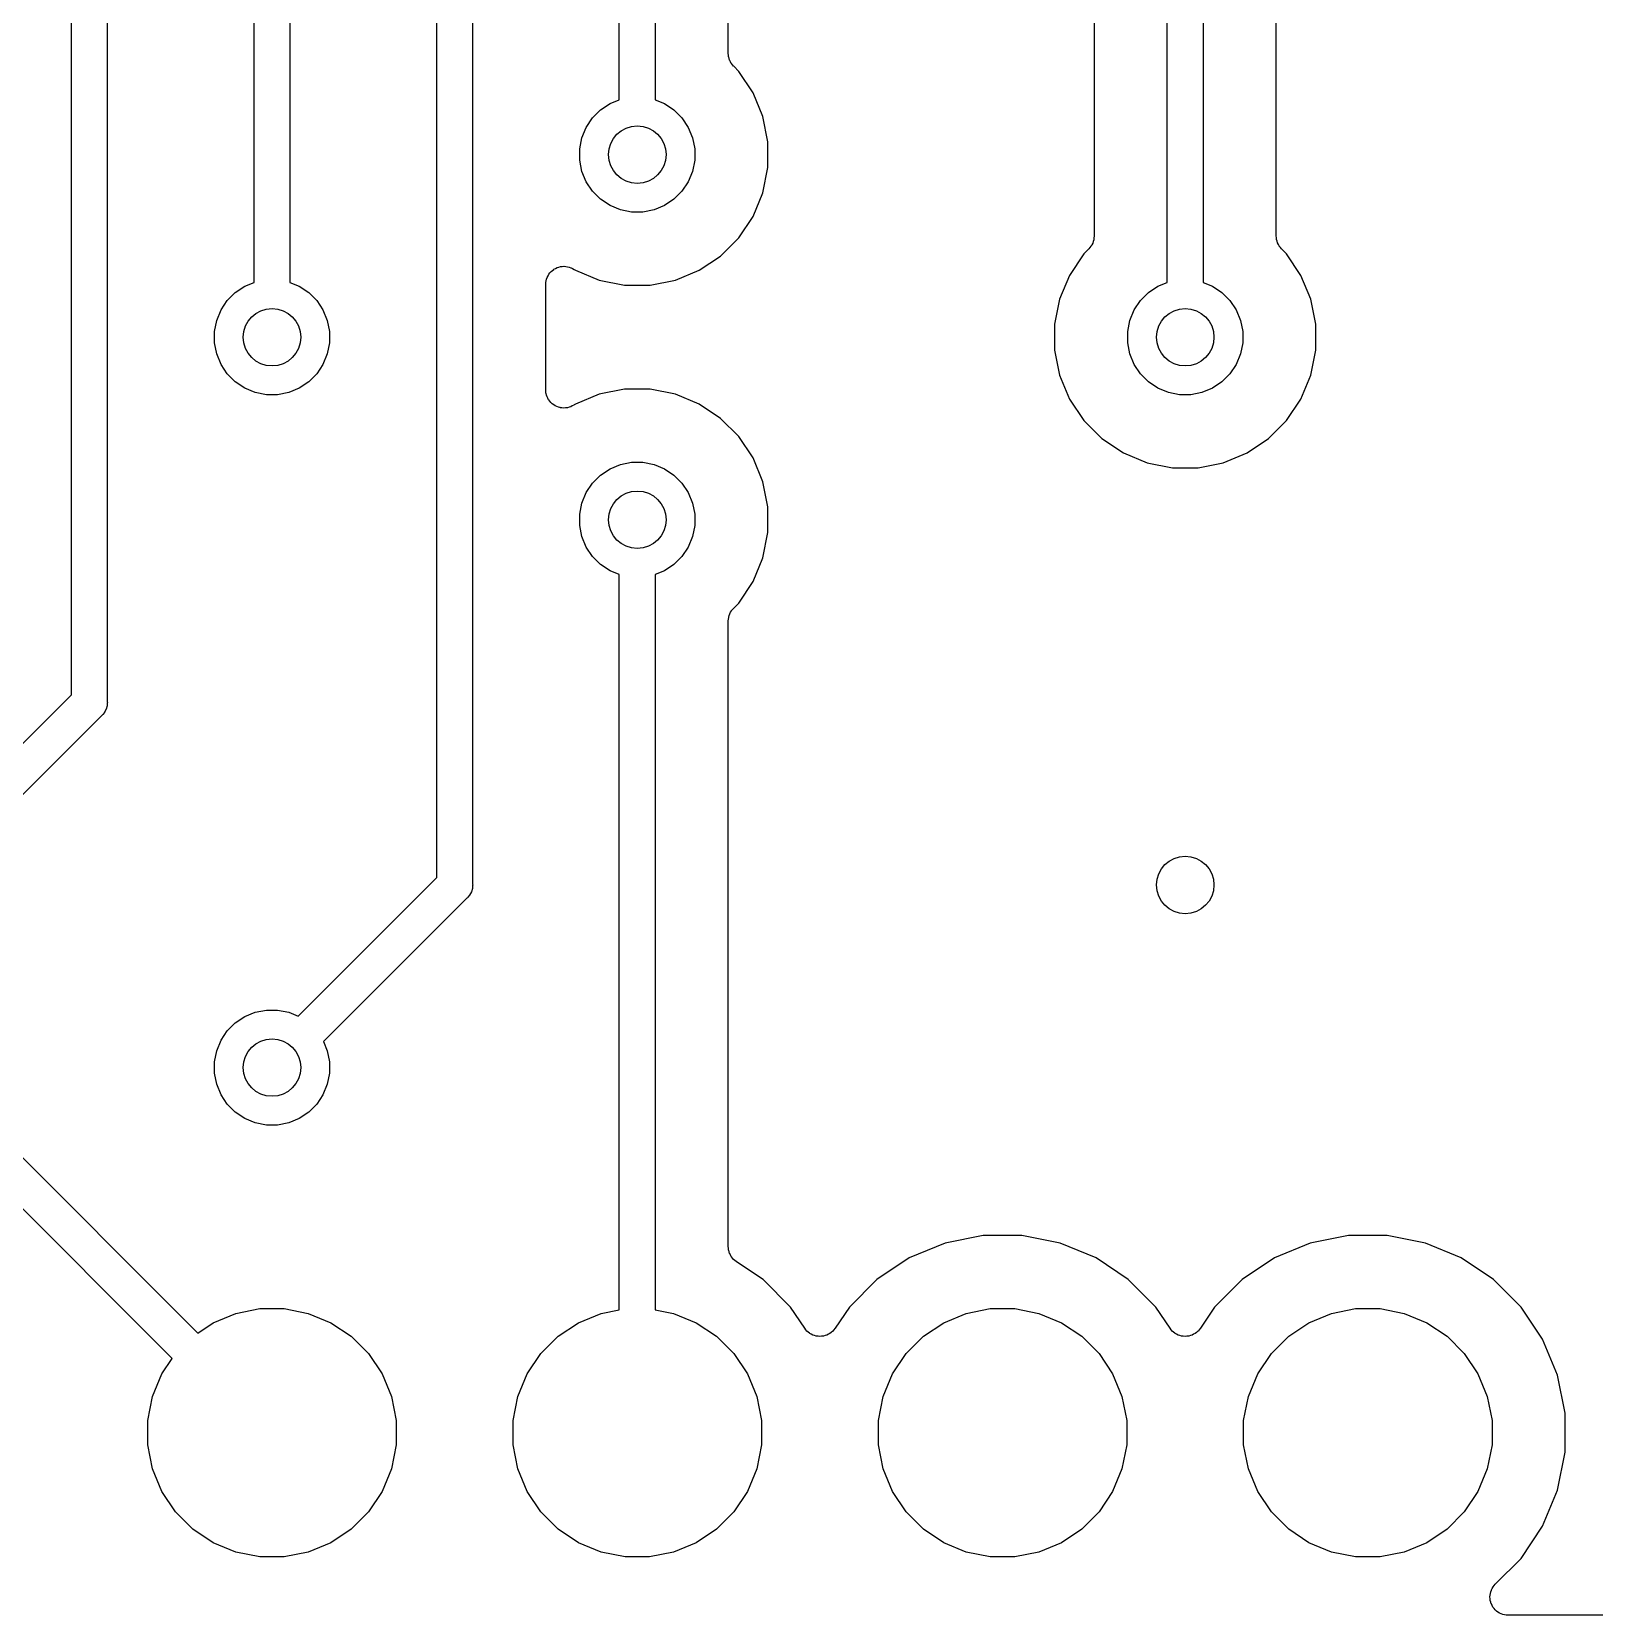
# Model space of a CAD drawing. Extents: x 4.65 to 8.55, y -5.31 to -3.29.
# Drawn here: x 6.9342 to 7.362, y -5.3 to -4.8663 of the extents above; entities that cross this region are included whole.
import ezdxf

# ---------------------------------------------------------------- set-up
doc = ezdxf.new("R2010")
doc.units = 0
doc.header["$MEASUREMENT"] = 0
doc.layers.add('BLACK', color=7, linetype='CONTINUOUS')

msp = doc.modelspace()

# ---------------------------------------------------------------- linework, layer by layer
at = {"layer": 'BLACK', "linetype": 'CONTINUOUS'}
for p, q in [((6.94508, -5.04796), (6.94508, -4.05024)), ((6.95492, -4.05204), (6.95492, -5.04976)), ((7.00492, -4.15204), (7.00492, -4.93499)), ((7.04508, -5.09796), (7.04508, -4.23346)), ((7.05492, -4.23346), (7.05492, -5.09976)), ((7.25492, -4.25204), (7.25492, -4.93499)), ((7.27492, -4.92229), (7.27492, -4.26239)), ((7.09508, -4.88499), (7.09508, -4.36501)), ((7.10492, -4.36501), (7.10492, -4.88499)), ((7.12492, -4.87229), (7.12492, -4.37771)), ((7.24508, -4.93499), (7.24508, -4.54976)), ((6.99508, -4.93499), (6.99508, -4.74976)), ((7.22508, -4.78559), (7.22508, -4.92229)), ((7.12497, -4.87275), (7.12492, -4.87229)), ((7.12501, -4.87321), (7.12497, -4.87275)), ((7.12501, -4.87324), (7.12501, -4.87321)), ((7.12502, -4.87327), (7.12501, -4.87324)), ((7.12515, -4.87371), (7.12502, -4.87327)), ((7.12528, -4.87415), (7.12515, -4.87371)), ((7.12529, -4.87418), (7.12528, -4.87415)), ((7.1253, -4.8742), (7.12529, -4.87418)), ((7.12552, -4.87461), (7.1253, -4.8742)), ((7.12573, -4.87502), (7.12552, -4.87461)), ((7.12574, -4.87504), (7.12573, -4.87502)), ((7.12576, -4.87506), (7.12574, -4.87504)), ((7.12605, -4.87542), (7.12576, -4.87506)), ((7.12634, -4.87578), (7.12605, -4.87542)), ((7.12637, -4.87582), (7.12634, -4.87578)), ((7.12639, -4.87583), (7.12637, -4.87582)), ((7.12637, -4.87582), (7.12637, -4.87582)), ((7.12637, -4.87582), (7.12637, -4.87582)), ((7.12777, -4.87721), (7.12639, -4.87583)), ((7.13168, -4.88307), (7.12777, -4.87721)), ((7.08996, -4.88777), (7.09254, -4.88604)), ((7.09254, -4.88604), (7.09508, -4.88499)), ((7.10492, -4.88499), (7.10746, -4.88604)), ((7.10746, -4.88604), (7.11004, -4.88777)), ((7.13437, -4.88957), (7.13168, -4.88307)), ((7.08604, -4.89254), (7.08777, -4.88996)), ((7.08777, -4.88996), (7.08996, -4.88777)), ((7.11004, -4.88777), (7.11223, -4.88996)), ((7.11223, -4.88996), (7.11396, -4.89254)), ((7.13575, -4.89648), (7.13437, -4.88957)), ((7.08425, -4.89845), (7.08486, -4.89541)), ((7.08486, -4.89541), (7.08604, -4.89254)), ((7.11396, -4.89254), (7.11514, -4.89541)), ((7.11514, -4.89541), (7.11575, -4.89845)), ((7.08425, -4.90155), (7.08425, -4.89845)), ((7.11575, -4.89845), (7.11575, -4.90155)), ((7.13575, -4.90352), (7.13575, -4.89648)), ((7.08486, -4.90459), (7.08425, -4.90155)), ((7.08604, -4.90746), (7.08486, -4.90459)), ((7.11514, -4.90459), (7.11396, -4.90746)), ((7.11575, -4.90155), (7.11514, -4.90459)), ((7.13437, -4.91043), (7.13575, -4.90352)), ((7.08777, -4.91004), (7.08604, -4.90746)), ((7.11396, -4.90746), (7.11223, -4.91004)), ((7.08996, -4.91223), (7.08777, -4.91004)), ((7.09254, -4.91396), (7.08996, -4.91223)), ((7.11004, -4.91223), (7.10746, -4.91396)), ((7.11223, -4.91004), (7.11004, -4.91223)), ((7.13168, -4.91693), (7.13437, -4.91043)), ((7.09541, -4.91514), (7.09254, -4.91396)), ((7.09845, -4.91575), (7.09541, -4.91514)), ((7.10155, -4.91575), (7.09845, -4.91575)), ((7.10459, -4.91514), (7.10155, -4.91575)), ((7.10746, -4.91396), (7.10459, -4.91514)), ((7.12777, -4.92279), (7.13168, -4.91693)), ((7.12279, -4.92777), (7.12777, -4.92279)), ((7.22361, -4.92583), (7.22223, -4.92721)), ((7.22391, -4.92547), (7.22361, -4.92583)), ((7.2242, -4.92512), (7.22391, -4.92547)), ((7.22422, -4.9251), (7.2242, -4.92512)), ((7.22423, -4.92508), (7.22422, -4.9251)), ((7.22445, -4.92467), (7.22423, -4.92508)), ((7.22467, -4.92426), (7.22445, -4.92467)), ((7.22468, -4.92424), (7.22467, -4.92426)), ((7.22469, -4.92422), (7.22468, -4.92424)), ((7.22483, -4.92377), (7.22469, -4.92422)), ((7.22497, -4.92333), (7.22483, -4.92377)), ((7.22498, -4.92328), (7.22497, -4.92331)), ((7.22497, -4.92331), (7.22497, -4.92333)), ((7.22503, -4.92282), (7.22498, -4.92328)), ((7.22508, -4.92236), (7.22503, -4.92282)), ((7.22508, -4.92229), (7.22508, -4.92231)), ((7.22508, -4.92231), (7.22508, -4.92231)), ((7.22508, -4.92231), (7.22508, -4.92231)), ((7.22508, -4.92231), (7.22508, -4.92236)), ((7.27497, -4.92275), (7.27492, -4.92229)), ((7.27501, -4.92321), (7.27497, -4.92275)), ((7.27501, -4.92324), (7.27501, -4.92321)), ((7.27502, -4.92327), (7.27501, -4.92324)), ((7.27515, -4.92371), (7.27502, -4.92327)), ((7.27528, -4.92415), (7.27515, -4.92371)), ((7.27529, -4.92418), (7.27528, -4.92415)), ((7.2753, -4.9242), (7.27529, -4.92418)), ((7.27552, -4.92461), (7.2753, -4.9242)), ((7.27573, -4.92502), (7.27552, -4.92461)), ((7.27574, -4.92504), (7.27573, -4.92502)), ((7.27576, -4.92506), (7.27574, -4.92504)), ((7.27605, -4.92542), (7.27576, -4.92506)), ((7.27634, -4.92578), (7.27605, -4.92542)), ((7.27637, -4.92582), (7.27634, -4.92578)), ((7.27639, -4.92583), (7.27637, -4.92582)), ((7.27637, -4.92582), (7.27637, -4.92582)), ((7.27637, -4.92582), (7.27637, -4.92582)), ((7.27777, -4.92721), (7.27639, -4.92583)), ((7.0785, -4.93082), (7.07896, -4.93068)), ((7.07896, -4.93068), (7.07897, -4.93068)), ((7.07897, -4.93068), (7.07898, -4.93068)), ((7.07898, -4.93068), (7.07946, -4.93064)), ((7.07946, -4.93064), (7.07993, -4.93059)), ((7.07993, -4.93059), (7.07995, -4.93059)), ((7.07995, -4.93059), (7.07996, -4.93059)), ((7.07996, -4.93059), (7.08043, -4.93064)), ((7.08043, -4.93064), (7.08091, -4.93069)), ((7.08091, -4.93069), (7.08092, -4.93069)), ((7.08092, -4.93069), (7.08093, -4.93069)), ((7.08093, -4.93069), (7.08139, -4.93084)), ((7.11693, -4.93168), (7.12279, -4.92777)), ((7.22223, -4.92721), (7.21832, -4.93307)), ((7.28168, -4.93307), (7.27777, -4.92721)), ((6.99254, -4.93604), (6.99508, -4.93499)), ((7.00492, -4.93499), (7.00746, -4.93604)), ((7.07492, -4.93552), (7.07498, -4.93504)), ((7.07498, -4.93504), (7.07503, -4.93457)), ((7.07503, -4.93455), (7.07518, -4.93409)), ((7.07503, -4.93456), (7.07503, -4.93455)), ((7.07503, -4.93457), (7.07503, -4.93456)), ((7.07518, -4.93409), (7.07532, -4.93364)), ((7.07532, -4.93363), (7.07533, -4.93362)), ((7.07532, -4.93364), (7.07532, -4.93363)), ((7.07533, -4.93362), (7.07556, -4.9332)), ((7.07556, -4.9332), (7.07578, -4.93278)), ((7.07578, -4.93278), (7.07579, -4.93278)), ((7.07579, -4.93278), (7.0758, -4.93277)), ((7.0758, -4.93277), (7.0761, -4.9324)), ((7.0761, -4.9324), (7.07641, -4.93203)), ((7.07641, -4.93203), (7.07642, -4.93203)), ((7.07642, -4.93202), (7.07679, -4.93172)), ((7.07642, -4.93203), (7.07642, -4.93202)), ((7.07679, -4.93172), (7.07717, -4.93142)), ((7.07717, -4.93142), (7.07717, -4.93141)), ((7.07717, -4.93141), (7.07718, -4.93141)), ((7.07718, -4.93141), (7.07761, -4.93119)), ((7.07761, -4.93119), (7.07803, -4.93096)), ((7.07803, -4.93096), (7.07804, -4.93096)), ((7.07804, -4.93096), (7.07805, -4.93096)), ((7.07805, -4.93096), (7.0785, -4.93082)), ((7.08139, -4.93084), (7.08184, -4.93097)), ((7.08184, -4.93097), (7.08185, -4.93098)), ((7.08185, -4.93098), (7.08186, -4.93098)), ((7.08186, -4.93098), (7.08228, -4.93121)), ((7.08228, -4.93121), (7.0827, -4.93143)), ((7.0827, -4.93143), (7.08307, -4.93168)), ((7.08307, -4.93168), (7.08957, -4.93437)), ((7.08957, -4.93437), (7.09648, -4.93575)), ((7.10352, -4.93575), (7.11043, -4.93437)), ((7.11043, -4.93437), (7.11693, -4.93168)), ((7.21832, -4.93307), (7.21563, -4.93957)), ((7.24254, -4.93604), (7.24508, -4.93499)), ((7.25492, -4.93499), (7.25746, -4.93604)), ((7.28437, -4.93957), (7.28168, -4.93307)), ((6.98777, -4.93996), (6.98996, -4.93777)), ((6.98996, -4.93777), (6.99254, -4.93604)), ((7.00746, -4.93604), (7.01004, -4.93777)), ((7.01004, -4.93777), (7.01223, -4.93996)), ((7.07492, -4.93554), (7.07492, -4.93552)), ((7.07492, -4.93559), (7.07492, -4.93554)), ((7.07492, -4.93554), (7.07492, -4.93554)), ((7.07492, -4.93554), (7.07492, -4.93554)), ((7.07492, -4.96441), (7.07492, -4.93559)), ((7.09648, -4.93575), (7.10352, -4.93575)), ((7.23777, -4.93996), (7.23996, -4.93777)), ((7.23996, -4.93777), (7.24254, -4.93604)), ((7.25746, -4.93604), (7.26004, -4.93777)), ((7.26004, -4.93777), (7.26223, -4.93996)), ((6.98486, -4.94541), (6.98604, -4.94254)), ((6.98604, -4.94254), (6.98777, -4.93996)), ((7.01223, -4.93996), (7.01396, -4.94254)), ((7.01396, -4.94254), (7.01514, -4.94541)), ((7.21563, -4.93957), (7.21425, -4.94648)), ((7.23486, -4.94541), (7.23604, -4.94254)), ((7.23604, -4.94254), (7.23777, -4.93996)), ((7.26223, -4.93996), (7.26396, -4.94254)), ((7.26396, -4.94254), (7.26514, -4.94541)), ((7.28575, -4.94648), (7.28437, -4.93957)), ((6.98425, -4.94845), (6.98486, -4.94541)), ((7.01514, -4.94541), (7.01575, -4.94845)), ((7.21425, -4.94648), (7.21425, -4.95352)), ((7.23425, -4.94845), (7.23486, -4.94541)), ((7.26514, -4.94541), (7.26575, -4.94845)), ((7.28575, -4.95352), (7.28575, -4.94648)), ((6.98425, -4.95155), (6.98425, -4.94845)), ((6.98486, -4.95459), (6.98425, -4.95155)), ((7.01575, -4.95155), (7.01514, -4.95459)), ((7.01575, -4.94845), (7.01575, -4.95155)), ((7.23425, -4.95155), (7.23425, -4.94845)), ((7.23486, -4.95459), (7.23425, -4.95155)), ((7.26575, -4.95155), (7.26514, -4.95459)), ((7.26575, -4.94845), (7.26575, -4.95155)), ((6.98604, -4.95746), (6.98486, -4.95459)), ((7.01514, -4.95459), (7.01396, -4.95746)), ((7.21425, -4.95352), (7.21563, -4.96043)), ((7.23604, -4.95746), (7.23486, -4.95459)), ((7.26514, -4.95459), (7.26396, -4.95746)), ((7.28437, -4.96043), (7.28575, -4.95352)), ((6.98777, -4.96004), (6.98604, -4.95746)), ((6.98996, -4.96223), (6.98777, -4.96004)), ((7.01223, -4.96004), (7.01004, -4.96223)), ((7.01396, -4.95746), (7.01223, -4.96004)), ((7.21563, -4.96043), (7.21832, -4.96693)), ((7.23777, -4.96004), (7.23604, -4.95746)), ((7.23996, -4.96223), (7.23777, -4.96004)), ((7.26223, -4.96004), (7.26004, -4.96223)), ((7.26396, -4.95746), (7.26223, -4.96004)), ((7.28168, -4.96693), (7.28437, -4.96043)), ((6.99254, -4.96396), (6.98996, -4.96223)), ((6.99541, -4.96514), (6.99254, -4.96396)), ((6.99845, -4.96575), (6.99541, -4.96514)), ((7.00459, -4.96514), (7.00155, -4.96575)), ((7.00746, -4.96396), (7.00459, -4.96514)), ((7.01004, -4.96223), (7.00746, -4.96396)), ((7.07497, -4.96488), (7.07492, -4.96441)), ((7.07501, -4.96536), (7.07497, -4.96488)), ((7.07502, -4.96537), (7.07501, -4.96536)), ((7.07502, -4.96538), (7.07502, -4.96537)), ((7.07515, -4.96584), (7.07502, -4.96538)), ((7.09648, -4.96425), (7.08957, -4.96563)), ((7.10352, -4.96425), (7.09648, -4.96425)), ((7.11043, -4.96563), (7.10352, -4.96425)), ((7.24254, -4.96396), (7.23996, -4.96223)), ((7.24541, -4.96514), (7.24254, -4.96396)), ((7.24845, -4.96575), (7.24541, -4.96514)), ((7.25459, -4.96514), (7.25155, -4.96575)), ((7.25746, -4.96396), (7.25459, -4.96514)), ((7.26004, -4.96223), (7.25746, -4.96396)), ((7.00155, -4.96575), (6.99845, -4.96575)), ((7.07529, -4.96629), (7.07515, -4.96584)), ((7.0753, -4.9663), (7.07529, -4.96629)), ((7.0753, -4.96631), (7.0753, -4.9663)), ((7.07552, -4.96674), (7.0753, -4.96631)), ((7.07574, -4.96716), (7.07552, -4.96674)), ((7.07575, -4.96717), (7.07574, -4.96716)), ((7.07576, -4.96718), (7.07575, -4.96717)), ((7.07606, -4.96755), (7.07576, -4.96718)), ((7.07636, -4.96792), (7.07606, -4.96755)), ((7.07637, -4.96792), (7.07636, -4.96792)), ((7.07637, -4.96793), (7.07637, -4.96792)), ((7.07674, -4.96824), (7.07637, -4.96793)), ((7.07711, -4.96854), (7.07674, -4.96824)), ((7.07712, -4.96855), (7.07711, -4.96854)), ((7.07713, -4.96855), (7.07712, -4.96855)), ((7.07755, -4.96878), (7.07713, -4.96855)), ((7.07796, -4.96901), (7.07755, -4.96878)), ((7.07797, -4.96901), (7.07796, -4.96901)), ((7.07798, -4.96902), (7.07797, -4.96901)), ((7.07844, -4.96916), (7.07798, -4.96902)), ((7.07889, -4.9693), (7.07844, -4.96916)), ((7.07891, -4.9693), (7.07889, -4.9693)), ((7.07892, -4.96931), (7.07891, -4.9693)), ((7.07939, -4.96936), (7.07892, -4.96931)), ((7.07986, -4.96941), (7.07939, -4.96936)), ((7.07988, -4.96941), (7.07986, -4.96941)), ((7.07989, -4.96941), (7.07988, -4.96941)), ((7.08036, -4.96937), (7.07989, -4.96941)), ((7.08084, -4.96932), (7.08036, -4.96937)), ((7.08085, -4.96932), (7.08084, -4.96932)), ((7.08086, -4.96932), (7.08085, -4.96932)), ((7.08131, -4.96919), (7.08086, -4.96932)), ((7.08177, -4.96905), (7.08131, -4.96919)), ((7.08178, -4.96905), (7.08177, -4.96905)), ((7.08179, -4.96904), (7.08178, -4.96905)), ((7.08221, -4.96883), (7.08179, -4.96904)), ((7.08264, -4.9686), (7.08221, -4.96883)), ((7.08266, -4.96859), (7.08264, -4.9686)), ((7.0827, -4.96857), (7.08266, -4.96859)), ((7.08266, -4.96859), (7.08266, -4.96859)), ((7.08266, -4.96859), (7.08266, -4.96859)), ((7.08307, -4.96832), (7.0827, -4.96857)), ((7.08957, -4.96563), (7.08307, -4.96832)), ((7.11693, -4.96832), (7.11043, -4.96563)), ((7.12279, -4.97223), (7.11693, -4.96832)), ((7.21832, -4.96693), (7.22223, -4.97279)), ((7.25155, -4.96575), (7.24845, -4.96575)), ((7.27777, -4.97279), (7.28168, -4.96693)), ((7.12777, -4.97721), (7.12279, -4.97223)), ((7.22223, -4.97279), (7.22721, -4.97777)), ((7.27279, -4.97777), (7.27777, -4.97279)), ((7.13168, -4.98307), (7.12777, -4.97721)), ((7.22721, -4.97777), (7.23307, -4.98168)), ((7.26693, -4.98168), (7.27279, -4.97777)), ((7.23307, -4.98168), (7.23957, -4.98437)), ((7.26043, -4.98437), (7.26693, -4.98168)), ((7.08996, -4.98777), (7.09254, -4.98604)), ((7.09254, -4.98604), (7.09541, -4.98486)), ((7.09541, -4.98486), (7.09845, -4.98425)), ((7.09845, -4.98425), (7.10155, -4.98425)), ((7.10155, -4.98425), (7.10459, -4.98486)), ((7.10459, -4.98486), (7.10746, -4.98604)), ((7.10746, -4.98604), (7.11004, -4.98777)), ((7.13437, -4.98957), (7.13168, -4.98307)), ((7.23957, -4.98437), (7.24648, -4.98575)), ((7.24648, -4.98575), (7.25352, -4.98575)), ((7.25352, -4.98575), (7.26043, -4.98437)), ((7.08604, -4.99254), (7.08777, -4.98996)), ((7.08777, -4.98996), (7.08996, -4.98777)), ((7.11004, -4.98777), (7.11223, -4.98996)), ((7.11223, -4.98996), (7.11396, -4.99254)), ((7.13575, -4.99648), (7.13437, -4.98957)), ((7.08425, -4.99845), (7.08486, -4.99541)), ((7.08486, -4.99541), (7.08604, -4.99254)), ((7.11396, -4.99254), (7.11514, -4.99541)), ((7.11514, -4.99541), (7.11575, -4.99845)), ((7.08425, -5.00155), (7.08425, -4.99845)), ((7.11575, -4.99845), (7.11575, -5.00155)), ((7.13575, -5.00352), (7.13575, -4.99648)), ((7.08486, -5.00459), (7.08425, -5.00155)), ((7.11575, -5.00155), (7.11514, -5.00459)), ((7.13437, -5.01043), (7.13575, -5.00352)), ((7.08604, -5.00746), (7.08486, -5.00459)), ((7.08777, -5.01004), (7.08604, -5.00746)), ((7.11396, -5.00746), (7.11223, -5.01004)), ((7.11514, -5.00459), (7.11396, -5.00746)), ((7.08996, -5.01223), (7.08777, -5.01004)), ((7.09254, -5.01396), (7.08996, -5.01223)), ((7.11004, -5.01223), (7.10746, -5.01396)), ((7.11223, -5.01004), (7.11004, -5.01223)), ((7.13168, -5.01693), (7.13437, -5.01043)), ((7.09508, -5.01501), (7.09254, -5.01396)), ((7.09508, -5.21631), (7.09508, -5.01501)), ((7.10746, -5.01396), (7.10492, -5.01501)), ((7.10492, -5.01501), (7.10492, -5.21631)), ((7.12777, -5.02279), (7.13168, -5.01693)), ((7.12517, -5.02622), (7.12531, -5.02578)), ((7.12531, -5.02578), (7.12532, -5.02576)), ((7.12532, -5.02576), (7.12533, -5.02574)), ((7.12533, -5.02574), (7.12555, -5.02533)), ((7.12555, -5.02533), (7.12577, -5.02492)), ((7.12577, -5.02492), (7.12578, -5.0249)), ((7.12578, -5.0249), (7.1258, -5.02488)), ((7.1258, -5.02488), (7.12609, -5.02453)), ((7.12609, -5.02453), (7.12639, -5.02417)), ((7.12639, -5.02417), (7.12777, -5.02279)), ((7.12492, -5.02764), (7.12497, -5.02718)), ((7.12492, -5.02769), (7.12492, -5.02764)), ((7.12492, -5.02769), (7.12492, -5.02769)), ((7.12492, -5.02769), (7.12492, -5.02769)), ((7.12492, -5.02771), (7.12492, -5.02769)), ((7.12492, -5.19903), (7.12492, -5.02771)), ((7.12497, -5.02718), (7.12502, -5.02672)), ((7.12502, -5.02672), (7.12503, -5.02669)), ((7.12503, -5.02667), (7.12517, -5.02622)), ((7.12503, -5.02669), (7.12503, -5.02667)), ((6.90713, -5.08591), (6.94508, -5.04796)), ((6.95457, -5.05189), (6.95413, -5.05271)), ((6.95485, -5.05096), (6.95457, -5.05189)), ((6.95492, -5.05024), (6.95485, -5.05096)), ((6.95492, -5.04976), (6.95494, -5.05)), ((6.95494, -5.05), (6.95492, -5.05024)), ((6.95492, -5.05024), (6.95492, -5.05024)), ((6.95331, -5.05365), (6.91409, -5.09287)), ((6.9535, -5.0535), (6.95331, -5.05365)), ((6.95365, -5.05331), (6.9535, -5.0535)), ((6.95411, -5.05275), (6.95365, -5.05331)), ((6.95365, -5.05331), (6.95365, -5.05331)), ((6.95413, -5.05271), (6.95411, -5.05275)), ((7.00713, -5.13591), (7.04508, -5.09796)), ((7.05492, -5.09976), (7.05495, -5.1)), ((7.05331, -5.10365), (7.01409, -5.14287)), ((7.0535, -5.1035), (7.05331, -5.10365)), ((7.05365, -5.10331), (7.0535, -5.1035)), ((7.05406, -5.10281), (7.05365, -5.10331)), ((7.05365, -5.10331), (7.05365, -5.10331)), ((7.05411, -5.10275), (7.05406, -5.10281)), ((7.05457, -5.10189), (7.05411, -5.10275)), ((7.05485, -5.10096), (7.05457, -5.10189)), ((7.05492, -5.10024), (7.05485, -5.10096)), ((7.05495, -5.1), (7.05492, -5.10024)), ((7.05492, -5.10024), (7.05492, -5.10024)), ((6.99541, -5.13486), (6.99845, -5.13425)), ((6.99845, -5.13425), (7.00155, -5.13425)), ((7.00155, -5.13425), (7.00459, -5.13486)), ((6.98777, -5.13996), (6.98996, -5.13777)), ((6.98996, -5.13777), (6.99254, -5.13604)), ((6.99254, -5.13604), (6.99541, -5.13486)), ((7.00459, -5.13486), (7.00713, -5.13591)), ((6.98486, -5.14541), (6.98604, -5.14254)), ((6.98604, -5.14254), (6.98777, -5.13996)), ((7.01409, -5.14287), (7.01514, -5.14541)), ((6.90365, -5.14669), (6.97966, -5.2227)), ((6.98425, -5.14845), (6.98486, -5.14541)), ((7.01514, -5.14541), (7.01575, -5.14845)), ((6.98425, -5.15155), (6.98425, -5.14845)), ((6.98486, -5.15459), (6.98425, -5.15155)), ((7.01575, -5.15155), (7.01514, -5.15459)), ((7.01575, -5.14845), (7.01575, -5.15155)), ((6.9727, -5.22966), (6.89669, -5.15365)), ((6.98604, -5.15746), (6.98486, -5.15459)), ((7.01514, -5.15459), (7.01396, -5.15746)), ((6.98777, -5.16004), (6.98604, -5.15746)), ((6.98996, -5.16223), (6.98777, -5.16004)), ((7.01223, -5.16004), (7.01004, -5.16223)), ((7.01396, -5.15746), (7.01223, -5.16004)), ((6.99254, -5.16396), (6.98996, -5.16223)), ((6.99541, -5.16514), (6.99254, -5.16396)), ((7.00746, -5.16396), (7.00459, -5.16514)), ((7.01004, -5.16223), (7.00746, -5.16396)), ((6.99845, -5.16575), (6.99541, -5.16514)), ((7.00155, -5.16575), (6.99845, -5.16575)), ((7.00459, -5.16514), (7.00155, -5.16575)), ((7.12497, -5.1995), (7.12492, -5.19903)), ((7.12501, -5.19996), (7.12497, -5.1995)), ((7.18425, -5.19808), (7.17442, -5.20215)), ((7.19468, -5.196), (7.18425, -5.19808)), ((7.20532, -5.196), (7.19468, -5.196)), ((7.21575, -5.19808), (7.20532, -5.196)), ((7.22558, -5.20215), (7.21575, -5.19808)), ((7.28425, -5.19808), (7.27442, -5.20215)), ((7.29468, -5.196), (7.28425, -5.19808)), ((7.30532, -5.196), (7.29468, -5.196)), ((7.31575, -5.19808), (7.30532, -5.196)), ((7.32558, -5.20215), (7.31575, -5.19808)), ((7.12501, -5.19998), (7.12501, -5.19996)), ((7.12502, -5.20001), (7.12501, -5.19998)), ((7.12515, -5.20045), (7.12502, -5.20001)), ((7.12528, -5.20089), (7.12515, -5.20045)), ((7.12529, -5.20092), (7.12528, -5.20089)), ((7.1253, -5.20094), (7.12529, -5.20092)), ((7.12552, -5.20135), (7.1253, -5.20094)), ((7.12573, -5.20176), (7.12552, -5.20135)), ((7.12575, -5.20178), (7.12573, -5.20176)), ((7.12576, -5.2018), (7.12575, -5.20178)), ((7.12605, -5.20216), (7.12576, -5.2018)), ((7.12634, -5.20252), (7.12605, -5.20216)), ((7.12636, -5.20254), (7.12634, -5.20252)), ((7.12637, -5.20256), (7.12636, -5.20254)), ((7.12673, -5.20285), (7.12637, -5.20256)), ((7.12709, -5.20315), (7.12673, -5.20285)), ((7.12712, -5.20318), (7.12709, -5.20315)), ((7.12713, -5.20318), (7.12712, -5.20318)), ((7.12714, -5.20319), (7.12713, -5.20318)), ((7.12713, -5.20318), (7.12713, -5.20318)), ((7.13442, -5.20806), (7.12714, -5.20319)), ((7.17442, -5.20215), (7.16558, -5.20806)), ((7.23442, -5.20806), (7.22558, -5.20215)), ((7.27442, -5.20215), (7.26558, -5.20806)), ((7.33442, -5.20806), (7.32558, -5.20215)), ((7.14194, -5.21558), (7.13442, -5.20806)), ((7.16558, -5.20806), (7.15806, -5.21558)), ((7.24194, -5.21558), (7.23442, -5.20806)), ((7.26558, -5.20806), (7.25806, -5.21558)), ((7.34194, -5.21558), (7.33442, -5.20806)), ((6.99008, -5.21731), (6.99665, -5.216)), ((6.99665, -5.216), (7.00335, -5.216)), ((7.00335, -5.216), (7.00992, -5.21731)), ((7.09008, -5.21731), (7.09508, -5.21631)), ((7.10492, -5.21631), (7.10992, -5.21731)), ((7.14584, -5.22141), (7.14194, -5.21558)), ((7.15806, -5.21558), (7.15416, -5.22141)), ((7.19008, -5.21731), (7.19665, -5.216)), ((7.19665, -5.216), (7.20335, -5.216)), ((7.20335, -5.216), (7.20992, -5.21731)), ((7.24584, -5.22141), (7.24194, -5.21558)), ((7.25806, -5.21558), (7.25416, -5.22141)), ((7.29008, -5.21731), (7.29665, -5.216)), ((7.29665, -5.216), (7.30335, -5.216)), ((7.30335, -5.216), (7.30992, -5.21731)), ((7.34785, -5.22442), (7.34194, -5.21558)), ((6.97966, -5.2227), (6.98389, -5.21987)), ((6.98389, -5.21987), (6.99008, -5.21731)), ((7.00992, -5.21731), (7.01611, -5.21987)), ((7.01611, -5.21987), (7.02167, -5.22359)), ((7.07833, -5.22359), (7.08389, -5.21987)), ((7.08389, -5.21987), (7.09008, -5.21731)), ((7.10992, -5.21731), (7.11611, -5.21987)), ((7.11611, -5.21987), (7.12167, -5.22359)), ((7.17833, -5.22359), (7.18389, -5.21987)), ((7.18389, -5.21987), (7.19008, -5.21731)), ((7.20992, -5.21731), (7.21611, -5.21987)), ((7.21611, -5.21987), (7.22167, -5.22359)), ((7.27833, -5.22359), (7.28389, -5.21987)), ((7.28389, -5.21987), (7.29008, -5.21731)), ((7.30992, -5.21731), (7.31611, -5.21987)), ((7.31611, -5.21987), (7.32167, -5.22359)), ((7.02167, -5.22359), (7.02641, -5.22833)), ((7.07359, -5.22833), (7.07833, -5.22359)), ((7.12167, -5.22359), (7.12641, -5.22833)), ((7.14614, -5.22178), (7.14584, -5.22141)), ((7.14644, -5.22215), (7.14614, -5.22178)), ((7.14645, -5.22216), (7.14644, -5.22215)), ((7.14646, -5.22217), (7.14645, -5.22216)), ((7.14682, -5.22246), (7.14646, -5.22217)), ((7.14719, -5.22277), (7.14682, -5.22246)), ((7.1472, -5.22278), (7.14719, -5.22277)), ((7.14721, -5.22279), (7.1472, -5.22278)), ((7.14763, -5.22301), (7.14721, -5.22279)), ((7.14805, -5.22324), (7.14763, -5.22301)), ((7.14806, -5.22324), (7.14805, -5.22324)), ((7.14807, -5.22325), (7.14806, -5.22324)), ((7.14853, -5.22339), (7.14807, -5.22325)), ((7.14898, -5.22353), (7.14853, -5.22339)), ((7.14899, -5.22353), (7.14898, -5.22353)), ((7.14901, -5.22353), (7.14899, -5.22353)), ((7.14948, -5.22358), (7.14901, -5.22353)), ((7.14995, -5.22363), (7.14948, -5.22358)), ((7.14997, -5.22363), (7.14995, -5.22363)), ((7.14998, -5.22363), (7.14997, -5.22363)), ((7.15045, -5.22359), (7.14998, -5.22363)), ((7.15092, -5.22355), (7.15045, -5.22359)), ((7.15094, -5.22354), (7.15092, -5.22355)), ((7.15095, -5.22354), (7.15094, -5.22354)), ((7.15141, -5.22341), (7.15095, -5.22354)), ((7.15186, -5.22327), (7.15141, -5.22341)), ((7.15187, -5.22327), (7.15186, -5.22327)), ((7.15189, -5.22326), (7.15187, -5.22327)), ((7.15231, -5.22304), (7.15189, -5.22326)), ((7.15273, -5.22282), (7.15231, -5.22304)), ((7.15274, -5.22282), (7.15273, -5.22282)), ((7.15275, -5.22281), (7.15274, -5.22282)), ((7.15312, -5.22251), (7.15275, -5.22281)), ((7.15349, -5.22221), (7.15312, -5.22251)), ((7.1535, -5.2222), (7.15349, -5.22221)), ((7.15351, -5.2222), (7.1535, -5.2222)), ((7.15381, -5.22183), (7.15351, -5.2222)), ((7.15412, -5.22147), (7.15381, -5.22183)), ((7.15413, -5.22145), (7.15412, -5.22147)), ((7.15416, -5.22141), (7.15413, -5.22145)), ((7.15413, -5.22145), (7.15413, -5.22145)), ((7.15413, -5.22145), (7.15413, -5.22145)), ((7.17359, -5.22833), (7.17833, -5.22359)), ((7.22167, -5.22359), (7.22641, -5.22833)), ((7.24614, -5.22178), (7.24584, -5.22141)), ((7.24644, -5.22215), (7.24614, -5.22178)), ((7.24645, -5.22216), (7.24644, -5.22215)), ((7.24646, -5.22217), (7.24645, -5.22216)), ((7.24682, -5.22246), (7.24646, -5.22217)), ((7.24719, -5.22277), (7.24682, -5.22246)), ((7.2472, -5.22278), (7.24719, -5.22277)), ((7.24721, -5.22279), (7.2472, -5.22278)), ((7.24763, -5.22301), (7.24721, -5.22279)), ((7.24805, -5.22324), (7.24763, -5.22301)), ((7.24806, -5.22324), (7.24805, -5.22324)), ((7.24807, -5.22325), (7.24806, -5.22324)), ((7.24853, -5.22339), (7.24807, -5.22325)), ((7.24898, -5.22353), (7.24853, -5.22339)), ((7.24899, -5.22353), (7.24898, -5.22353)), ((7.24901, -5.22353), (7.24899, -5.22353)), ((7.24948, -5.22358), (7.24901, -5.22353)), ((7.24995, -5.22363), (7.24948, -5.22358)), ((7.24997, -5.22363), (7.24995, -5.22363)), ((7.24998, -5.22363), (7.24997, -5.22363)), ((7.25045, -5.22359), (7.24998, -5.22363)), ((7.25092, -5.22355), (7.25045, -5.22359)), ((7.25094, -5.22354), (7.25092, -5.22355)), ((7.25095, -5.22354), (7.25094, -5.22354)), ((7.25141, -5.22341), (7.25095, -5.22354)), ((7.25186, -5.22327), (7.25141, -5.22341)), ((7.25187, -5.22327), (7.25186, -5.22327)), ((7.25189, -5.22326), (7.25187, -5.22327)), ((7.25231, -5.22304), (7.25189, -5.22326)), ((7.25273, -5.22282), (7.25231, -5.22304)), ((7.25274, -5.22282), (7.25273, -5.22282)), ((7.25275, -5.22281), (7.25274, -5.22282)), ((7.25312, -5.22251), (7.25275, -5.22281)), ((7.25349, -5.22221), (7.25312, -5.22251)), ((7.2535, -5.2222), (7.25349, -5.22221)), ((7.25351, -5.2222), (7.2535, -5.2222)), ((7.25381, -5.22183), (7.25351, -5.2222)), ((7.25412, -5.22147), (7.25381, -5.22183)), ((7.25413, -5.22145), (7.25412, -5.22147)), ((7.25416, -5.22141), (7.25413, -5.22145)), ((7.25413, -5.22145), (7.25413, -5.22145)), ((7.25413, -5.22145), (7.25413, -5.22145)), ((7.27359, -5.22833), (7.27833, -5.22359)), ((7.32167, -5.22359), (7.32641, -5.22833)), ((7.35192, -5.23425), (7.34785, -5.22442)), ((6.96987, -5.23389), (6.9727, -5.22966)), ((7.02641, -5.22833), (7.03013, -5.23389)), ((7.06987, -5.23389), (7.07359, -5.22833)), ((7.12641, -5.22833), (7.13013, -5.23389)), ((7.16987, -5.23389), (7.17359, -5.22833)), ((7.22641, -5.22833), (7.23013, -5.23389)), ((7.26987, -5.23389), (7.27359, -5.22833)), ((7.32641, -5.22833), (7.33013, -5.23389)), ((6.96731, -5.24008), (6.96987, -5.23389)), ((7.03013, -5.23389), (7.03269, -5.24008)), ((7.06731, -5.24008), (7.06987, -5.23389)), ((7.13013, -5.23389), (7.13269, -5.24008)), ((7.16731, -5.24008), (7.16987, -5.23389)), ((7.23013, -5.23389), (7.23269, -5.24008)), ((7.26731, -5.24008), (7.26987, -5.23389)), ((7.33013, -5.23389), (7.33269, -5.24008)), ((7.354, -5.24468), (7.35192, -5.23425)), ((6.966, -5.24665), (6.96731, -5.24008)), ((7.03269, -5.24008), (7.034, -5.24665)), ((7.066, -5.24665), (7.06731, -5.24008)), ((7.13269, -5.24008), (7.134, -5.24665)), ((7.166, -5.24665), (7.16731, -5.24008)), ((7.23269, -5.24008), (7.234, -5.24665)), ((7.266, -5.24665), (7.26731, -5.24008)), ((7.33269, -5.24008), (7.334, -5.24665)), ((6.966, -5.25335), (6.966, -5.24665)), ((7.034, -5.24665), (7.034, -5.25335)), ((7.066, -5.25335), (7.066, -5.24665)), ((7.134, -5.24665), (7.134, -5.25335)), ((7.166, -5.25335), (7.166, -5.24665)), ((7.234, -5.24665), (7.234, -5.25335)), ((7.266, -5.25335), (7.266, -5.24665)), ((7.334, -5.24665), (7.334, -5.25335)), ((7.354, -5.25532), (7.354, -5.24468)), ((6.96731, -5.25992), (6.966, -5.25335)), ((7.034, -5.25335), (7.03269, -5.25992)), ((7.06731, -5.25992), (7.066, -5.25335)), ((7.134, -5.25335), (7.13269, -5.25992)), ((7.16731, -5.25992), (7.166, -5.25335)), ((7.234, -5.25335), (7.23269, -5.25992)), ((7.26731, -5.25992), (7.266, -5.25335)), ((7.334, -5.25335), (7.33269, -5.25992)), ((7.35192, -5.26575), (7.354, -5.25532)), ((6.96987, -5.26611), (6.96731, -5.25992)), ((7.03269, -5.25992), (7.03013, -5.26611)), ((7.06987, -5.26611), (7.06731, -5.25992)), ((7.13269, -5.25992), (7.13013, -5.26611)), ((7.16987, -5.26611), (7.16731, -5.25992)), ((7.23269, -5.25992), (7.23013, -5.26611)), ((7.26987, -5.26611), (7.26731, -5.25992)), ((7.33269, -5.25992), (7.33013, -5.26611)), ((6.97359, -5.27167), (6.96987, -5.26611)), ((7.03013, -5.26611), (7.02641, -5.27167)), ((7.07359, -5.27167), (7.06987, -5.26611)), ((7.13013, -5.26611), (7.12641, -5.27167)), ((7.17359, -5.27167), (7.16987, -5.26611)), ((7.23013, -5.26611), (7.22641, -5.27167)), ((7.27359, -5.27167), (7.26987, -5.26611)), ((7.33013, -5.26611), (7.32641, -5.27167)), ((7.34785, -5.27558), (7.35192, -5.26575)), ((6.97833, -5.27641), (6.97359, -5.27167)), ((7.02641, -5.27167), (7.02167, -5.27641)), ((7.07833, -5.27641), (7.07359, -5.27167)), ((7.12641, -5.27167), (7.12167, -5.27641)), ((7.17833, -5.27641), (7.17359, -5.27167)), ((7.22641, -5.27167), (7.22167, -5.27641)), ((7.27833, -5.27641), (7.27359, -5.27167)), ((7.32641, -5.27167), (7.32167, -5.27641)), ((6.98389, -5.28013), (6.97833, -5.27641)), ((7.02167, -5.27641), (7.01611, -5.28013)), ((7.08389, -5.28013), (7.07833, -5.27641)), ((7.12167, -5.27641), (7.11611, -5.28013)), ((7.18389, -5.28013), (7.17833, -5.27641)), ((7.22167, -5.27641), (7.21611, -5.28013)), ((7.28389, -5.28013), (7.27833, -5.27641)), ((7.32167, -5.27641), (7.31611, -5.28013)), ((7.34194, -5.28442), (7.34785, -5.27558)), ((6.99008, -5.28269), (6.98389, -5.28013)), ((7.01611, -5.28013), (7.00992, -5.28269)), ((7.09008, -5.28269), (7.08389, -5.28013)), ((7.11611, -5.28013), (7.10992, -5.28269)), ((7.19008, -5.28269), (7.18389, -5.28013)), ((7.21611, -5.28013), (7.20992, -5.28269)), ((7.29008, -5.28269), (7.28389, -5.28013)), ((7.31611, -5.28013), (7.30992, -5.28269)), ((6.99665, -5.284), (6.99008, -5.28269)), ((7.00335, -5.284), (6.99665, -5.284)), ((7.00992, -5.28269), (7.00335, -5.284)), ((7.09665, -5.284), (7.09008, -5.28269)), ((7.10335, -5.284), (7.09665, -5.284)), ((7.10992, -5.28269), (7.10335, -5.284)), ((7.19665, -5.284), (7.19008, -5.28269)), ((7.20335, -5.284), (7.19665, -5.284)), ((7.20992, -5.28269), (7.20335, -5.284)), ((7.29665, -5.284), (7.29008, -5.28269)), ((7.30335, -5.284), (7.29665, -5.284)), ((7.30992, -5.28269), (7.30335, -5.284)), ((7.3349, -5.29146), (7.34194, -5.28442)), ((7.33344, -5.29497), (7.33349, -5.29449)), ((7.33344, -5.29498), (7.33344, -5.29497)), ((7.33344, -5.29497), (7.33344, -5.29497)), ((7.33348, -5.29546), (7.33344, -5.29498)), ((7.33349, -5.29449), (7.33354, -5.29401)), ((7.33354, -5.29399), (7.33368, -5.29353)), ((7.33354, -5.294), (7.33354, -5.29399)), ((7.33354, -5.29401), (7.33354, -5.294)), ((7.33368, -5.29353), (7.33382, -5.29308)), ((7.33382, -5.29308), (7.33383, -5.29307)), ((7.33383, -5.29306), (7.33406, -5.29263)), ((7.33383, -5.29307), (7.33383, -5.29306)), ((7.33406, -5.29263), (7.33428, -5.29222)), ((7.33428, -5.29222), (7.33429, -5.29221)), ((7.33429, -5.2922), (7.3346, -5.29184)), ((7.33429, -5.29221), (7.33429, -5.2922)), ((7.3346, -5.29184), (7.3349, -5.29146)), ((7.33353, -5.29594), (7.33348, -5.29546)), ((7.33353, -5.29595), (7.33353, -5.29594)), ((7.33367, -5.29641), (7.33353, -5.29595)), ((7.33353, -5.29595), (7.33353, -5.29595)), ((7.3338, -5.29687), (7.33367, -5.29641)), ((7.33381, -5.29688), (7.3338, -5.29687)), ((7.33381, -5.29689), (7.33381, -5.29688)), ((7.33403, -5.29731), (7.33381, -5.29689)), ((7.33425, -5.29774), (7.33403, -5.29731)), ((7.33426, -5.29774), (7.33425, -5.29774)), ((7.33426, -5.29775), (7.33426, -5.29774)), ((7.33457, -5.29813), (7.33426, -5.29775)), ((7.33487, -5.2985), (7.33457, -5.29813)), ((7.33488, -5.29851), (7.33487, -5.2985)), ((7.33487, -5.2985), (7.33487, -5.2985)), ((7.33525, -5.29882), (7.33488, -5.29851)), ((7.33561, -5.29913), (7.33525, -5.29882)), ((7.33562, -5.29913), (7.33561, -5.29913)), ((7.33563, -5.29914), (7.33562, -5.29913)), ((7.33605, -5.29937), (7.33563, -5.29914)), ((7.33647, -5.2996), (7.33605, -5.29937)), ((7.33648, -5.2996), (7.33647, -5.2996)), ((7.33694, -5.29975), (7.33648, -5.2996)), ((7.33648, -5.2996), (7.33648, -5.2996)), ((7.3374, -5.29989), (7.33694, -5.29975)), ((7.33741, -5.29989), (7.3374, -5.29989)), ((7.33742, -5.29989), (7.33741, -5.29989)), ((7.33789, -5.29995), (7.33742, -5.29989)), ((7.33837, -5.3), (7.33789, -5.29995)), ((7.33839, -5.3), (7.33837, -5.3)), ((7.33844, -5.3), (7.33839, -5.3)), ((7.33839, -5.3), (7.33839, -5.3)), ((7.33839, -5.3), (7.33839, -5.3)), ((7.46156, -5.3), (7.33844, -5.3))]:
    msp.add_line(p, q, dxfattribs=at)
at = {"layer": 'BLACK'}
for centre in [(7.1, -4.9), (7, -4.95), (7.25, -4.95), (7.1, -5), (7.25, -5.1), (7, -5.15)]:
    msp.add_circle(centre, 0.00787, dxfattribs=at)

doc.saveas('drawing.dxf')
